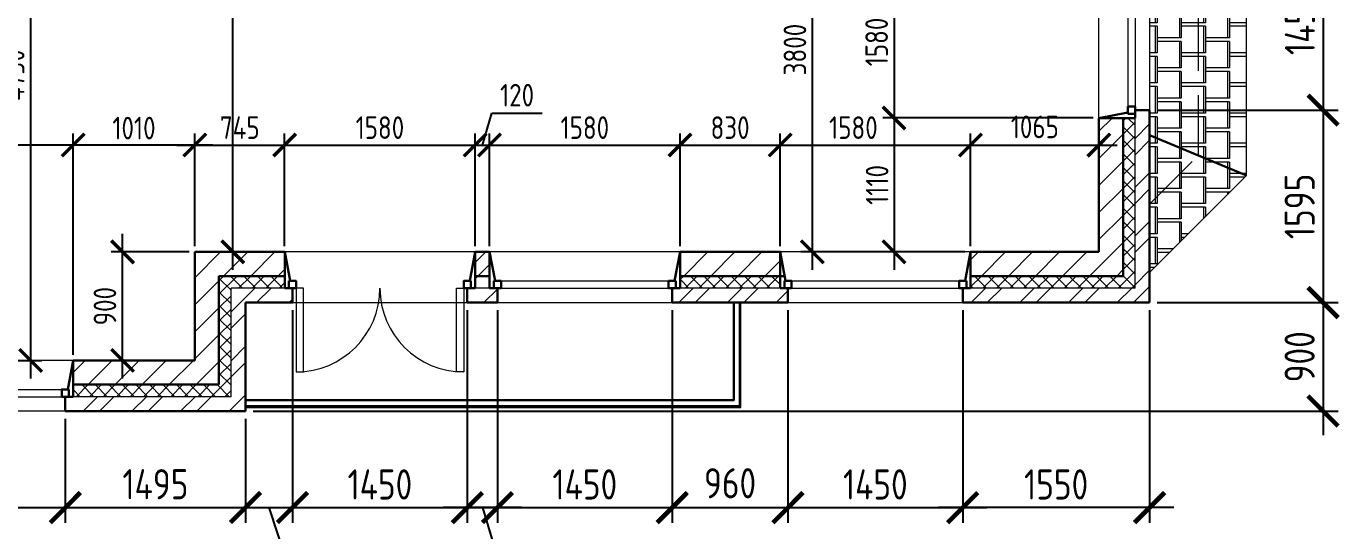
# Model space of a CAD drawing. Header units: millimetres. Extents: x -56498 to 234605, y -296269 to -29969.
# Drawn here: x 129183 to 140080, y -48897 to -44715 of the extents above; entities that cross this region are included whole.
import ezdxf

# ---------------------------------------------------------------- set-up
doc = ezdxf.new("R2010")
doc.units = ezdxf.units.MM
doc.header["$LTSCALE"] = 100
doc.header["$PDMODE"] = 35
doc.linetypes.add('GOST2.303 4', pattern=[7, 5, -2, 0])
for name, color, linetype, lineweight in [('0.3', 7, 'Continuous', 30), ('Розміри 0.09', 5, 'Continuous', 9), ('Тонкі 0.18', 142, 'Continuous', 18), ('Штрихові 0.18', 7, 'GOST2.303 4', 18), ('Штрихування 0.09', 253, 'Continuous', 9)]:
    doc.layers.add(name, color=color, linetype=linetype, lineweight=lineweight)
doc.styles.add('GOST 2.304', font='CS_Gost2304.shx')
doc.dimstyles.new('SPDS', dxfattribs={"dimscale": 100, "dimtxt": 2.5, "dimasz": 2.5, "dimexe": 1.25, "dimexo": 0.625, "dimtad": 1, "dimrnd": 0.001, "dimtxsty": 'GOST 2.304', "dimblk": 'ARCHTICK', "dimcen": 2.5, "dimdle": 2, "dimadec": 0, "dimazin": 2, "dimtfac": 0.75, "dimtmove": 1, "dimatfit": 3, "dimfxl": 0, "dimtolj": 1, "dimarcsym": 0})
pattern_1 = [(45, (42000, 89124.92), (-112.2532, 112.2532), [])]
pattern_2 = [(45, (42000, 89124.92), (-56.1266, 56.1266), []), (135, (42000, 89124.92), (-56.1266, -56.1266), [])]
pattern_3 = [(45, (42000, 89124.92), (-202.05576, 202.05576), []), (45, (42134.7, 89124.92), (-202.05576, 202.05576), [])]

# ---------------------------------------------------------------- blocks, each defined once
blk = doc.blocks.new('_ArchTick')
at = {"color": 0, "linetype": 'ByBlock', "const_width": 0.15}
blk.add_lwpolyline([(-0.5, -0.5), (0.5, 0.5)], dxfattribs=at)
blk = doc.blocks.new('*D1079')
at = {"layer": 'Defpoints', "color": 0, "transparency": 16777216}
for p in [(128057, -47905), (129507, -47905), (129507, -48705)]:
    blk.add_point(p, dxfattribs=at)
at = {"layer": 'Розміри 0.09', "color": 0, "lineweight": -2, "transparency": 16777216}
for p, q in [((128057, -47968), (128057, -48830)), ((129507, -47968), (129507, -48830)), ((127857, -48705), (129707, -48705))]:
    blk.add_line(p, q, dxfattribs=at)
at = {"layer": 'Розміри 0.09', "color": 0, "lineweight": -2, "transparency": 16777216, "xscale": 250, "yscale": 250, "zscale": 250, "rotation": 180}
blk.add_blockref('_ArchTick', (128057, -48705), dxfattribs=at)
at = {"layer": 'Розміри 0.09', "color": 0, "lineweight": -2, "transparency": 16777216, "xscale": 250, "yscale": 250, "zscale": 250}
blk.add_blockref('_ArchTick', (129507, -48705), dxfattribs=at)
at = {"layer": 'Розміри 0.09', "color": 0, "transparency": 16777216, "insert": (128782, -48513), "char_height": 250, "attachment_point": 5, "style": 'GOST 2.304'}
blk.add_mtext('\\A1;1450', dxfattribs=at)
blk = doc.blocks.new('*D1080')
at = {"layer": 'Defpoints', "color": 0, "transparency": 16777216}
for p in [(129507, -47905), (131002, -47905), (131002, -48705)]:
    blk.add_point(p, dxfattribs=at)
at = {"layer": 'Розміри 0.09', "color": 0, "lineweight": -2, "transparency": 16777216}
for p, q in [((129507, -47968), (129507, -48830)), ((131002, -47968), (131002, -48830)), ((129307, -48705), (131202, -48705))]:
    blk.add_line(p, q, dxfattribs=at)
at = {"layer": 'Розміри 0.09', "color": 0, "lineweight": -2, "transparency": 16777216, "xscale": 250, "yscale": 250, "zscale": 250, "rotation": 180}
blk.add_blockref('_ArchTick', (129507, -48705), dxfattribs=at)
at = {"layer": 'Розміри 0.09', "color": 0, "lineweight": -2, "transparency": 16777216, "xscale": 250, "yscale": 250, "zscale": 250}
blk.add_blockref('_ArchTick', (131002, -48705), dxfattribs=at)
at = {"layer": 'Розміри 0.09', "color": 0, "transparency": 16777216, "insert": (130255, -48511), "char_height": 250, "attachment_point": 5, "style": 'GOST 2.304'}
blk.add_mtext('\\A1;1495', dxfattribs=at)
blk = doc.blocks.new('*D1025')
at = {"layer": 'Defpoints', "color": 0, "transparency": 16777216}
for p in [(138502, -47005), (131002, -47905), (139941, -47905)]:
    blk.add_point(p, dxfattribs=at)
at = {"layer": 'Розміри 0.09', "color": 0, "lineweight": -2, "transparency": 16777216}
for p, q in [((139941, -46805), (139941, -48105)), ((138565, -47005), (140066, -47005)), ((131065, -47905), (140066, -47905))]:
    blk.add_line(p, q, dxfattribs=at)
at = {"layer": 'Розміри 0.09', "color": 0, "lineweight": -2, "transparency": 16777216, "xscale": 250, "yscale": 250, "zscale": 250}
for p, rotation in [((139941, -47005), 90), ((139941, -47905), 270)]:
    blk.add_blockref('_ArchTick', p, dxfattribs=dict(at, rotation=rotation))
at = {"layer": 'Розміри 0.09', "color": 0, "transparency": 16777216, "insert": (139747, -47455), "char_height": 250, "attachment_point": 5, "rotation": 90, "style": 'GOST 2.304'}
blk.add_mtext('\\A1;900', dxfattribs=at)
blk = doc.blocks.new('*D1027')
at = {"layer": 'Defpoints', "color": 0, "transparency": 16777216}
for p in [(135502, -47005), (136952, -47005), (136952, -48705)]:
    blk.add_point(p, dxfattribs=at)
at = {"layer": 'Розміри 0.09', "color": 0, "lineweight": -2, "transparency": 16777216}
for p, q in [((135502, -47068), (135502, -48830)), ((136952, -47068), (136952, -48830)), ((135302, -48705), (137152, -48705))]:
    blk.add_line(p, q, dxfattribs=at)
at = {"layer": 'Розміри 0.09', "color": 0, "lineweight": -2, "transparency": 16777216, "xscale": 250, "yscale": 250, "zscale": 250, "rotation": 180}
blk.add_blockref('_ArchTick', (135502, -48705), dxfattribs=at)
at = {"layer": 'Розміри 0.09', "color": 0, "lineweight": -2, "transparency": 16777216, "xscale": 250, "yscale": 250, "zscale": 250}
blk.add_blockref('_ArchTick', (136952, -48705), dxfattribs=at)
at = {"layer": 'Розміри 0.09', "color": 0, "transparency": 16777216, "insert": (136227, -48513), "char_height": 250, "attachment_point": 5, "style": 'GOST 2.304'}
blk.add_mtext('\\A1;1450', dxfattribs=at)
blk = doc.blocks.new('*D1028')
at = {"layer": 'Defpoints', "color": 0, "transparency": 16777216}
for p in [(133092, -47005), (134542, -47005), (134542, -48705)]:
    blk.add_point(p, dxfattribs=at)
at = {"layer": 'Розміри 0.09', "color": 0, "lineweight": -2, "transparency": 16777216}
for p, q in [((133092, -47068), (133092, -48830)), ((134542, -47068), (134542, -48830)), ((132892, -48705), (134742, -48705))]:
    blk.add_line(p, q, dxfattribs=at)
at = {"layer": 'Розміри 0.09', "color": 0, "lineweight": -2, "transparency": 16777216, "xscale": 250, "yscale": 250, "zscale": 250, "rotation": 180}
blk.add_blockref('_ArchTick', (133092, -48705), dxfattribs=at)
at = {"layer": 'Розміри 0.09', "color": 0, "lineweight": -2, "transparency": 16777216, "xscale": 250, "yscale": 250, "zscale": 250}
blk.add_blockref('_ArchTick', (134542, -48705), dxfattribs=at)
at = {"layer": 'Розміри 0.09', "color": 0, "transparency": 16777216, "insert": (133817, -48513), "char_height": 250, "attachment_point": 5, "style": 'GOST 2.304'}
blk.add_mtext('\\A1;1450', dxfattribs=at)
blk = doc.blocks.new('*D1029')
at = {"layer": 'Defpoints', "color": 0, "transparency": 16777216}
for p in [(131392, -47005), (132842, -47005), (132842, -48705)]:
    blk.add_point(p, dxfattribs=at)
at = {"layer": 'Розміри 0.09', "color": 0, "lineweight": -2, "transparency": 16777216}
for p, q in [((131392, -47068), (131392, -48830)), ((132842, -47068), (132842, -48830)), ((131192, -48705), (133042, -48705))]:
    blk.add_line(p, q, dxfattribs=at)
at = {"layer": 'Розміри 0.09', "color": 0, "lineweight": -2, "transparency": 16777216, "xscale": 250, "yscale": 250, "zscale": 250, "rotation": 180}
blk.add_blockref('_ArchTick', (131392, -48705), dxfattribs=at)
at = {"layer": 'Розміри 0.09', "color": 0, "lineweight": -2, "transparency": 16777216, "xscale": 250, "yscale": 250, "zscale": 250}
blk.add_blockref('_ArchTick', (132842, -48705), dxfattribs=at)
at = {"layer": 'Розміри 0.09', "color": 0, "transparency": 16777216, "insert": (132117, -48513), "char_height": 250, "attachment_point": 5, "style": 'GOST 2.304'}
blk.add_mtext('\\A1;1450', dxfattribs=at)
blk = doc.blocks.new('*D1030')
at = {"layer": 'Defpoints', "color": 0, "transparency": 16777216}
for p in [(131392, -47005), (131002, -47905), (131392, -48705)]:
    blk.add_point(p, dxfattribs=at)
at = {"layer": 'Розміри 0.09', "color": 0, "lineweight": -2, "transparency": 16777216}
for p, q in [((131392, -47068), (131392, -48830)), ((131002, -47968), (131002, -48830)), ((130802, -48705), (131592, -48705)), ((131197, -48705), (131401, -49328)), ((131401, -49328), (132014, -49328))]:
    blk.add_line(p, q, dxfattribs=at)
at = {"layer": 'Розміри 0.09', "color": 0, "lineweight": -2, "transparency": 16777216, "xscale": 250, "yscale": 250, "zscale": 250, "rotation": 180}
blk.add_blockref('_ArchTick', (131002, -48705), dxfattribs=at)
at = {"layer": 'Розміри 0.09', "color": 0, "lineweight": -2, "transparency": 16777216, "xscale": 250, "yscale": 250, "zscale": 250}
blk.add_blockref('_ArchTick', (131392, -48705), dxfattribs=at)
at = {"layer": 'Розміри 0.09', "color": 0, "transparency": 16777216, "insert": (131708, -49133), "char_height": 250, "attachment_point": 5, "style": 'GOST 2.304'}
blk.add_mtext('\\A1;390', dxfattribs=at)
blk = doc.blocks.new('*D1031')
at = {"layer": 'Defpoints', "color": 0, "transparency": 16777216}
for p in [(134542, -47005), (135502, -47005), (135502, -48705)]:
    blk.add_point(p, dxfattribs=at)
at = {"layer": 'Розміри 0.09', "color": 0, "lineweight": -2, "transparency": 16777216}
for p, q in [((134542, -47068), (134542, -48830)), ((135502, -47068), (135502, -48830)), ((134342, -48705), (135702, -48705))]:
    blk.add_line(p, q, dxfattribs=at)
at = {"layer": 'Розміри 0.09', "color": 0, "lineweight": -2, "transparency": 16777216, "xscale": 250, "yscale": 250, "zscale": 250, "rotation": 180}
blk.add_blockref('_ArchTick', (134542, -48705), dxfattribs=at)
at = {"layer": 'Розміри 0.09', "color": 0, "lineweight": -2, "transparency": 16777216, "xscale": 250, "yscale": 250, "zscale": 250}
blk.add_blockref('_ArchTick', (135502, -48705), dxfattribs=at)
at = {"layer": 'Розміри 0.09', "color": 0, "transparency": 16777216, "insert": (135022, -48503), "char_height": 250, "attachment_point": 5, "style": 'GOST 2.304'}
blk.add_mtext('\\A1;960', dxfattribs=at)
blk = doc.blocks.new('*D1038')
at = {"layer": 'Defpoints', "color": 0, "transparency": 16777216}
for p in [(132842, -47005), (133092, -47005), (132842, -48705)]:
    blk.add_point(p, dxfattribs=at)
at = {"layer": 'Розміри 0.09', "color": 0, "lineweight": -2, "transparency": 16777216}
for p, q in [((132842, -47068), (132842, -48830)), ((133092, -47068), (133092, -48830)), ((133292, -48705), (132642, -48705)), ((132967, -48705), (133159, -49344)), ((133159, -49344), (133771, -49344))]:
    blk.add_line(p, q, dxfattribs=at)
at = {"layer": 'Розміри 0.09', "color": 0, "lineweight": -2, "transparency": 16777216, "xscale": 250, "yscale": 250, "zscale": 250, "rotation": 180}
blk.add_blockref('_ArchTick', (132842, -48705), dxfattribs=at)
at = {"layer": 'Розміри 0.09', "color": 0, "lineweight": -2, "transparency": 16777216, "xscale": 250, "yscale": 250, "zscale": 250}
blk.add_blockref('_ArchTick', (133092, -48705), dxfattribs=at)
at = {"layer": 'Розміри 0.09', "color": 0, "transparency": 16777216, "insert": (133465, -49141), "char_height": 250, "attachment_point": 5, "style": 'GOST 2.304'}
blk.add_mtext('\\A1;250', dxfattribs=at)
blk = doc.blocks.new('*D1009')
at = {"layer": 'Defpoints', "color": 0, "transparency": 16777216}
for p in [(138502, -47005), (131002, -47905), (139941, -47905)]:
    blk.add_point(p, dxfattribs=at)
at = {"layer": 'Розміри 0.09', "color": 0, "lineweight": -2, "transparency": 16777216}
for p, q in [((139941, -46805), (139941, -48105)), ((138565, -47005), (140066, -47005)), ((131065, -47905), (140066, -47905))]:
    blk.add_line(p, q, dxfattribs=at)
at = {"layer": 'Розміри 0.09', "color": 0, "lineweight": -2, "transparency": 16777216, "xscale": 250, "yscale": 250, "zscale": 250}
for p, rotation in [((139941, -47005), 90), ((139941, -47905), 270)]:
    blk.add_blockref('_ArchTick', p, dxfattribs=dict(at, rotation=rotation))
at = {"layer": 'Розміри 0.09', "color": 0, "transparency": 16777216, "insert": (139747, -47455), "char_height": 250, "attachment_point": 5, "rotation": 90, "style": 'GOST 2.304'}
blk.add_mtext('\\A1;900', dxfattribs=at)
blk = doc.blocks.new('*D1019')
at = {"layer": 'Defpoints', "color": 0, "transparency": 16777216}
for p in [(138907, -43960), (138907, -45410), (139941, -45410)]:
    blk.add_point(p, dxfattribs=at)
at = {"layer": 'Розміри 0.09', "color": 0, "lineweight": -2, "transparency": 16777216}
for p, q in [((139941, -43760), (139941, -45610)), ((138970, -43960), (140066, -43960)), ((138970, -45410), (140066, -45410))]:
    blk.add_line(p, q, dxfattribs=at)
at = {"layer": 'Розміри 0.09', "color": 0, "lineweight": -2, "transparency": 16777216, "xscale": 250, "yscale": 250, "zscale": 250}
for p, rotation in [((139941, -43960), 90), ((139941, -45410), 270)]:
    blk.add_blockref('_ArchTick', p, dxfattribs=dict(at, rotation=rotation))
at = {"layer": 'Розміри 0.09', "color": 0, "transparency": 16777216, "insert": (139749, -44685), "char_height": 250, "attachment_point": 5, "rotation": 90, "style": 'GOST 2.304'}
blk.add_mtext('\\A1;1450', dxfattribs=at)
blk = doc.blocks.new('*D1021')
at = {"layer": 'Defpoints', "color": 0, "transparency": 16777216}
for p in [(138502, -45410), (138502, -47005), (139941, -47005)]:
    blk.add_point(p, dxfattribs=at)
at = {"layer": 'Розміри 0.09', "color": 0, "lineweight": -2, "transparency": 16777216}
for p, q in [((139941, -45210), (139941, -47205)), ((138565, -45410), (140066, -45410)), ((138565, -47005), (140066, -47005))]:
    blk.add_line(p, q, dxfattribs=at)
at = {"layer": 'Розміри 0.09', "color": 0, "lineweight": -2, "transparency": 16777216, "xscale": 250, "yscale": 250, "zscale": 250}
for p, rotation in [((139941, -45410), 90), ((139941, -47005), 270)]:
    blk.add_blockref('_ArchTick', p, dxfattribs=dict(at, rotation=rotation))
at = {"layer": 'Розміри 0.09', "color": 0, "transparency": 16777216, "insert": (139747, -46208), "char_height": 250, "attachment_point": 5, "rotation": 90, "style": 'GOST 2.304'}
blk.add_mtext('\\A1;1595', dxfattribs=at)
blk = doc.blocks.new('*D1004')
at = {"layer": 'Defpoints', "color": 0, "transparency": 16777216}
for p in [(136952, -47005), (138502, -47005), (136952, -48705)]:
    blk.add_point(p, dxfattribs=at)
at = {"layer": 'Розміри 0.09', "color": 0, "lineweight": -2, "transparency": 16777216}
for p, q in [((136952, -47068), (136952, -48830)), ((138502, -47068), (138502, -48830)), ((138702, -48705), (136752, -48705))]:
    blk.add_line(p, q, dxfattribs=at)
at = {"layer": 'Розміри 0.09', "color": 0, "lineweight": -2, "transparency": 16777216, "xscale": 250, "yscale": 250, "zscale": 250, "rotation": 180}
blk.add_blockref('_ArchTick', (136952, -48705), dxfattribs=at)
at = {"layer": 'Розміри 0.09', "color": 0, "lineweight": -2, "transparency": 16777216, "xscale": 250, "yscale": 250, "zscale": 250}
blk.add_blockref('_ArchTick', (138502, -48705), dxfattribs=at)
at = {"layer": 'Розміри 0.09', "color": 0, "transparency": 16777216, "insert": (137727, -48513), "char_height": 250, "attachment_point": 5, "style": 'GOST 2.304'}
blk.add_mtext('\\A1;1550', dxfattribs=at)
blk = doc.blocks.new('*D1283')
at = {"layer": 'Defpoints', "color": 0, "transparency": 16777216}
for p in [(136982, -42785), (135704, -46585), (137017, -46585)]:
    blk.add_point(p, dxfattribs=at)
at = {"layer": 'Розміри 0.09', "color": 0, "lineweight": -2, "transparency": 16777216}
for p, q in [((135704, -42635), (135704, -46735)), ((136935, -42785), (135610, -42785)), ((136970, -46585), (135610, -46585))]:
    blk.add_line(p, q, dxfattribs=at)
at = {"layer": 'Розміри 0.09', "color": 0, "lineweight": -2, "transparency": 16777216, "xscale": 187.5, "yscale": 187.5, "zscale": 187.5}
for p, rotation in [((135704, -42785), 90), ((135704, -46585), 270)]:
    blk.add_blockref('_ArchTick', p, dxfattribs=dict(at, rotation=rotation))
at = {"layer": 'Розміри 0.09', "color": 0, "transparency": 16777216, "insert": (135560, -44908), "char_height": 187.5, "attachment_point": 5, "rotation": 90, "style": 'GOST 2.304'}
blk.add_mtext('\\A1;3800', dxfattribs=at)
blk = doc.blocks.new('*D1285')
at = {"layer": 'Defpoints', "color": 0, "transparency": 16777216}
for p in [(129572, -45699), (130582, -46585), (129572, -47485)]:
    blk.add_point(p, dxfattribs=at)
at = {"layer": 'Розміри 0.09', "color": 0, "lineweight": -2, "transparency": 16777216}
for p, q in [((129572, -47439), (129572, -45605)), ((130582, -46539), (130582, -45605)), ((130732, -45699), (129422, -45699))]:
    blk.add_line(p, q, dxfattribs=at)
at = {"layer": 'Розміри 0.09', "color": 0, "lineweight": -2, "transparency": 16777216, "xscale": 187.5, "yscale": 187.5, "zscale": 187.5}
for p, rotation in [((129572, -45699), 180.0000000150078), ((130582, -45699), 1.500775503870955e-08)]:
    blk.add_blockref('_ArchTick', p, dxfattribs=dict(at, rotation=rotation))
at = {"layer": 'Розміри 0.09', "color": 0, "transparency": 16777216, "insert": (130077, -45559), "char_height": 187.5, "attachment_point": 5, "rotation": 0, "style": 'GOST 2.304'}
blk.add_mtext('\\A1;1010', dxfattribs=at)
blk = doc.blocks.new('*D1286')
at = {"layer": 'Defpoints', "color": 0, "transparency": 16777216}
for p in [(131327, -45699), (130582, -46585), (131327, -46585)]:
    blk.add_point(p, dxfattribs=at)
at = {"layer": 'Розміри 0.09', "color": 0, "lineweight": -2, "transparency": 16777216}
for p, q in [((130582, -46539), (130582, -45605)), ((131327, -46539), (131327, -45605)), ((130432, -45699), (131477, -45699))]:
    blk.add_line(p, q, dxfattribs=at)
at = {"layer": 'Розміри 0.09', "color": 0, "lineweight": -2, "transparency": 16777216, "xscale": 187.5, "yscale": 187.5, "zscale": 187.5}
for p, rotation in [((130582, -45699), 180.0000000150078), ((131327, -45699), 1.50077398755163e-08)]:
    blk.add_blockref('_ArchTick', p, dxfattribs=dict(at, rotation=rotation))
at = {"layer": 'Розміри 0.09', "color": 0, "transparency": 16777216, "insert": (130955, -45555), "char_height": 187.5, "attachment_point": 5, "rotation": 0, "style": 'GOST 2.304'}
blk.add_mtext('\\A1;745', dxfattribs=at)
blk = doc.blocks.new('*D1287')
at = {"layer": 'Defpoints', "color": 0, "transparency": 16777216}
for p in [(132907, -45699), (131327, -46585), (132907, -46585)]:
    blk.add_point(p, dxfattribs=at)
at = {"layer": 'Розміри 0.09', "color": 0, "lineweight": -2, "transparency": 16777216}
for p, q in [((131327, -46539), (131327, -45605)), ((132907, -46539), (132907, -45605)), ((131177, -45699), (133057, -45699))]:
    blk.add_line(p, q, dxfattribs=at)
at = {"layer": 'Розміри 0.09', "color": 0, "lineweight": -2, "transparency": 16777216, "xscale": 187.5, "yscale": 187.5, "zscale": 187.5}
for p, rotation in [((131327, -45699), 180.0000000150078), ((132907, -45699), 1.50077398755163e-08)]:
    blk.add_blockref('_ArchTick', p, dxfattribs=dict(at, rotation=rotation))
at = {"layer": 'Розміри 0.09', "color": 0, "transparency": 16777216, "insert": (132117, -45555), "char_height": 187.5, "attachment_point": 5, "rotation": 0, "style": 'GOST 2.304'}
blk.add_mtext('\\A1;1580', dxfattribs=at)
blk = doc.blocks.new('*D1288')
at = {"layer": 'Defpoints', "color": 0, "transparency": 16777216}
for p in [(133027, -45699), (132907, -46585), (133027, -46585)]:
    blk.add_point(p, dxfattribs=at)
at = {"layer": 'Розміри 0.09', "color": 0, "lineweight": -2, "transparency": 16777216}
for p, q in [((132967, -45699), (133047, -45434)), ((133047, -45434), (133464, -45434)), ((132907, -46539), (132907, -45605)), ((133027, -46539), (133027, -45605)), ((132757, -45699), (133177, -45699))]:
    blk.add_line(p, q, dxfattribs=at)
at = {"layer": 'Розміри 0.09', "color": 0, "lineweight": -2, "transparency": 16777216, "xscale": 187.5, "yscale": 187.5, "zscale": 187.5}
for p, rotation in [((132907, -45699), 180.0000000150078), ((133027, -45699), 1.50077398755163e-08)]:
    blk.add_blockref('_ArchTick', p, dxfattribs=dict(at, rotation=rotation))
at = {"layer": 'Розміри 0.09', "color": 0, "transparency": 16777216, "insert": (133255, -45286), "char_height": 187.5, "attachment_point": 5, "rotation": 0, "style": 'GOST 2.304'}
blk.add_mtext('\\A1;120', dxfattribs=at)
blk = doc.blocks.new('*D1289')
at = {"layer": 'Defpoints', "color": 0, "transparency": 16777216}
for p in [(134607, -45699), (133027, -46585), (134607, -46585)]:
    blk.add_point(p, dxfattribs=at)
at = {"layer": 'Розміри 0.09', "color": 0, "lineweight": -2, "transparency": 16777216}
for p, q in [((133027, -46539), (133027, -45605)), ((134607, -46539), (134607, -45605)), ((132877, -45699), (134757, -45699))]:
    blk.add_line(p, q, dxfattribs=at)
at = {"layer": 'Розміри 0.09', "color": 0, "lineweight": -2, "transparency": 16777216, "xscale": 187.5, "yscale": 187.5, "zscale": 187.5}
for p, rotation in [((133027, -45699), 180.0000000150078), ((134607, -45699), 1.50077398755163e-08)]:
    blk.add_blockref('_ArchTick', p, dxfattribs=dict(at, rotation=rotation))
at = {"layer": 'Розміри 0.09', "color": 0, "transparency": 16777216, "insert": (133817, -45555), "char_height": 187.5, "attachment_point": 5, "rotation": 0, "style": 'GOST 2.304'}
blk.add_mtext('\\A1;1580', dxfattribs=at)
blk = doc.blocks.new('*D1290')
at = {"layer": 'Defpoints', "color": 0, "transparency": 16777216}
for p in [(127992, -45699), (127992, -47485), (129572, -47485)]:
    blk.add_point(p, dxfattribs=at)
at = {"layer": 'Розміри 0.09', "color": 0, "lineweight": -2, "transparency": 16777216}
for p, q in [((127992, -47439), (127992, -45605)), ((129572, -47439), (129572, -45605)), ((129722, -45699), (127842, -45699))]:
    blk.add_line(p, q, dxfattribs=at)
at = {"layer": 'Розміри 0.09', "color": 0, "lineweight": -2, "transparency": 16777216, "xscale": 187.5, "yscale": 187.5, "zscale": 187.5}
for p, rotation in [((127992, -45699), 180.0000000150078), ((129572, -45699), 1.500775503870955e-08)]:
    blk.add_blockref('_ArchTick', p, dxfattribs=dict(at, rotation=rotation))
at = {"layer": 'Розміри 0.09', "color": 0, "transparency": 16777216, "insert": (128782, -45555), "char_height": 187.5, "attachment_point": 5, "rotation": 0, "style": 'GOST 2.304'}
blk.add_mtext('\\A1;1580', dxfattribs=at)
blk = doc.blocks.new('*D1292')
at = {"layer": 'Defpoints', "color": 0, "transparency": 16777216}
for p in [(129982, -46585), (130582, -46585), (130582, -47485)]:
    blk.add_point(p, dxfattribs=at)
at = {"layer": 'Розміри 0.09', "color": 0, "lineweight": -2, "transparency": 16777216}
for p, q in [((129982, -47635), (129982, -46435)), ((130535, -46585), (129889, -46585)), ((130535, -47485), (129889, -47485))]:
    blk.add_line(p, q, dxfattribs=at)
at = {"layer": 'Розміри 0.09', "color": 0, "lineweight": -2, "transparency": 16777216, "xscale": 187.5, "yscale": 187.5, "zscale": 187.5}
for p, rotation in [((129982, -46585), 90), ((129982, -47485), 270)]:
    blk.add_blockref('_ArchTick', p, dxfattribs=dict(at, rotation=rotation))
at = {"layer": 'Розміри 0.09', "color": 0, "transparency": 16777216, "insert": (129836, -47035), "char_height": 187.5, "attachment_point": 5, "rotation": 90, "style": 'GOST 2.304'}
blk.add_mtext('\\A1;900', dxfattribs=at)
blk = doc.blocks.new('*D1293')
at = {"layer": 'Defpoints', "color": 0, "transparency": 16777216}
for p in [(135437, -45699), (134607, -46585), (135437, -46585)]:
    blk.add_point(p, dxfattribs=at)
at = {"layer": 'Розміри 0.09', "color": 0, "lineweight": -2, "transparency": 16777216}
for p, q in [((134607, -46539), (134607, -45605)), ((135437, -46539), (135437, -45605)), ((134457, -45699), (135587, -45699))]:
    blk.add_line(p, q, dxfattribs=at)
at = {"layer": 'Розміри 0.09', "color": 0, "lineweight": -2, "transparency": 16777216, "xscale": 187.5, "yscale": 187.5, "zscale": 187.5}
for p, rotation in [((134607, -45699), 180.0000000150078), ((135437, -45699), 1.50077398755163e-08)]:
    blk.add_blockref('_ArchTick', p, dxfattribs=dict(at, rotation=rotation))
at = {"layer": 'Розміри 0.09', "color": 0, "transparency": 16777216, "insert": (135022, -45555), "char_height": 187.5, "attachment_point": 5, "rotation": 0, "style": 'GOST 2.304'}
blk.add_mtext('\\A1;830', dxfattribs=at)
blk = doc.blocks.new('*D1294')
at = {"layer": 'Defpoints', "color": 0, "transparency": 16777216}
for p in [(137017, -45699), (135437, -46585), (137017, -46585)]:
    blk.add_point(p, dxfattribs=at)
at = {"layer": 'Розміри 0.09', "color": 0, "lineweight": -2, "transparency": 16777216}
for p, q in [((135437, -46539), (135437, -45605)), ((137017, -46539), (137017, -45605)), ((135287, -45699), (137167, -45699))]:
    blk.add_line(p, q, dxfattribs=at)
at = {"layer": 'Розміри 0.09', "color": 0, "lineweight": -2, "transparency": 16777216, "xscale": 187.5, "yscale": 187.5, "zscale": 187.5}
for p, rotation in [((135437, -45699), 180.0000000150078), ((137017, -45699), 1.50077398755163e-08)]:
    blk.add_blockref('_ArchTick', p, dxfattribs=dict(at, rotation=rotation))
at = {"layer": 'Розміри 0.09', "color": 0, "transparency": 16777216, "insert": (136045, -45555), "char_height": 187.5, "attachment_point": 5, "rotation": 0, "style": 'GOST 2.304'}
blk.add_mtext('\\A1;1580', dxfattribs=at)
blk = doc.blocks.new('*D1295')
at = {"layer": 'Defpoints', "color": 0, "transparency": 16777216}
for p in [(138082, -45699), (137017, -46585), (138082, -46585)]:
    blk.add_point(p, dxfattribs=at)
at = {"layer": 'Розміри 0.09', "color": 0, "lineweight": -2, "transparency": 16777216}
for p, q in [((137017, -46539), (137017, -45605)), ((138082, -46539), (138082, -45605)), ((136867, -45699), (138232, -45699))]:
    blk.add_line(p, q, dxfattribs=at)
at = {"layer": 'Розміри 0.09', "color": 0, "lineweight": -2, "transparency": 16777216, "xscale": 187.5, "yscale": 187.5, "zscale": 187.5}
for p, rotation in [((137017, -45699), 180.0000000150078), ((138082, -45699), 1.50077398755163e-08)]:
    blk.add_blockref('_ArchTick', p, dxfattribs=dict(at, rotation=rotation))
at = {"layer": 'Розміри 0.09', "color": 0, "transparency": 16777216, "insert": (137550, -45549), "char_height": 187.5, "attachment_point": 5, "rotation": 0, "style": 'GOST 2.304'}
blk.add_mtext('\\A1;1065', dxfattribs=at)
blk = doc.blocks.new('*D1271')
at = {"layer": 'Defpoints', "color": 0, "transparency": 16777216}
for p in [(138082, -43895), (136382, -45475), (138082, -45475)]:
    blk.add_point(p, dxfattribs=at)
at = {"layer": 'Розміри 0.09', "color": 0, "lineweight": -2, "transparency": 16777216}
for p, q in [((136382, -43745), (136382, -45625)), ((138035, -43895), (136289, -43895)), ((138035, -45475), (136289, -45475))]:
    blk.add_line(p, q, dxfattribs=at)
at = {"layer": 'Розміри 0.09', "color": 0, "lineweight": -2, "transparency": 16777216, "xscale": 187.5, "yscale": 187.5, "zscale": 187.5}
for p, rotation in [((136382, -43895), 90), ((136382, -45475), 270)]:
    blk.add_blockref('_ArchTick', p, dxfattribs=dict(at, rotation=rotation))
at = {"layer": 'Розміри 0.09', "color": 0, "transparency": 16777216, "insert": (136238, -44845), "char_height": 187.5, "attachment_point": 5, "rotation": 90, "style": 'GOST 2.304'}
blk.add_mtext('\\A1;1580', dxfattribs=at)
blk = doc.blocks.new('*D1272')
at = {"layer": 'Defpoints', "color": 0, "transparency": 16777216}
for p in [(138082, -45475), (136382, -46585), (137017, -46585)]:
    blk.add_point(p, dxfattribs=at)
at = {"layer": 'Розміри 0.09', "color": 0, "lineweight": -2, "transparency": 16777216}
for p, q in [((136382, -45325), (136382, -46735)), ((138035, -45475), (136289, -45475)), ((136970, -46585), (136289, -46585))]:
    blk.add_line(p, q, dxfattribs=at)
at = {"layer": 'Розміри 0.09', "color": 0, "lineweight": -2, "transparency": 16777216, "xscale": 187.5, "yscale": 187.5, "zscale": 187.5}
for p, rotation in [((136382, -45475), 90), ((136382, -46585), 270)]:
    blk.add_blockref('_ArchTick', p, dxfattribs=dict(at, rotation=rotation))
at = {"layer": 'Розміри 0.09', "color": 0, "transparency": 16777216, "insert": (136242, -46030), "char_height": 187.5, "attachment_point": 5, "rotation": 90, "style": 'GOST 2.304'}
blk.add_mtext('\\A1;1110', dxfattribs=at)
blk = doc.blocks.new('*D1277')
at = {"layer": 'Defpoints', "color": 0, "transparency": 16777216}
for p in [(128182, -42755), (129220, -42755), (127992, -47485)]:
    blk.add_point(p, dxfattribs=at)
at = {"layer": 'Розміри 0.09', "color": 0, "lineweight": -2, "transparency": 16777216}
for p, q in [((129220, -47635), (129220, -42605)), ((128229, -42755), (129313, -42755)), ((128039, -47485), (129313, -47485))]:
    blk.add_line(p, q, dxfattribs=at)
at = {"layer": 'Розміри 0.09', "color": 0, "lineweight": -2, "transparency": 16777216, "xscale": 187.5, "yscale": 187.5, "zscale": 187.5}
for p, rotation in [((129220, -42755), 90), ((129220, -47485), 270)]:
    blk.add_blockref('_ArchTick', p, dxfattribs=dict(at, rotation=rotation))
at = {"layer": 'Розміри 0.09', "color": 0, "transparency": 16777216, "insert": (129075, -45120), "char_height": 187.5, "attachment_point": 5, "rotation": 90, "style": 'GOST 2.304'}
blk.add_mtext('\\A1;4730', dxfattribs=at)
blk = doc.blocks.new('*D1278')
at = {"layer": 'Defpoints', "color": 0, "transparency": 16777216}
for p in [(130302, -42755), (130897, -42755), (130582, -46585)]:
    blk.add_point(p, dxfattribs=at)
at = {"layer": 'Розміри 0.09', "color": 0, "lineweight": -2, "transparency": 16777216}
for p, q in [((130897, -46735), (130897, -42605)), ((130349, -42755), (130991, -42755)), ((130629, -46585), (130991, -46585))]:
    blk.add_line(p, q, dxfattribs=at)
at = {"layer": 'Розміри 0.09', "color": 0, "lineweight": -2, "transparency": 16777216, "xscale": 187.5, "yscale": 187.5, "zscale": 187.5}
for p, rotation in [((130897, -42755), 90), ((130897, -46585), 270)]:
    blk.add_blockref('_ArchTick', p, dxfattribs=dict(at, rotation=rotation))
at = {"layer": 'Розміри 0.09', "color": 0, "transparency": 16777216, "insert": (130753, -43959), "char_height": 187.5, "attachment_point": 5, "rotation": 90, "style": 'GOST 2.304'}
blk.add_mtext('\\A1;3830', dxfattribs=at)

msp = doc.modelspace()

# ---------------------------------------------------------------- hatches: boundary and pattern name
at = {"layer": 'Штрихування 0.09'}
h = msp.add_hatch(dxfattribs=at)
h.set_pattern_fill('SQSHNGLE', color=256, scale=500, angle=270, style=0, pattern_type=2)
h.set_pattern_definition([(270, (255164.58, 59409.92), (-200, -125), [220, -30]), (270, (255149.58, 59409.92), (-200, -125), [220, -30]), (180, (255164.58, 59189.92), (-200, 125), [200, -200]), (180, (255164.58, 59159.92), (-200, 125), [200, -200])])
h.paths.add_polyline_path([(138502.29, -43960.435), (138502.29, -43180.474), (138907.284, -43585.476), (138907.284, -45785.395), (138502.29, -46190.396), (138502.29, -45410.435)])
h.paths.add_polyline_path([(138907.284, -43585.476), (138502.29, -43180.474), (138502.29, -42614.783), (139307.284, -43419.793), (139307.284, -45951.078), (138502.29, -46756.088), (138502.29, -46190.396), (138907.284, -45785.395)])
h = msp.add_hatch(dxfattribs=at)
h.set_pattern_fill('ANSI32', color=256, scale=30, style=0)
h.set_pattern_definition(pattern_3)
h.paths.add_polyline_path([(138502.29, -45410.435), (138382.29, -45410.435), (138382.29, -45440.435), (138382.29, -45475.435), (138382.29, -46885.435), (137017.289, -46885.435), (136952.289, -46885.435), (136952.289, -47005.435), (138502.29, -47005.435)])
h = msp.add_hatch(dxfattribs=at)
h.set_pattern_fill('ANSI31', color=256, scale=50, style=0)
h.set_pattern_definition(pattern_1)
h.paths.add_polyline_path([(138282.29, -45475.435), (138082.29, -45475.435), (138082.29, -46585.435), (137017.289, -46585.435), (137017.289, -46785.435), (138282.29, -46785.435)])
h = msp.add_hatch(dxfattribs=at)
h.set_pattern_fill('ANSI37', color=256, scale=25, style=0)
h.set_pattern_definition(pattern_2)
h.paths.add_polyline_path([(138382.29, -45475.435), (138282.29, -45475.435), (138282.29, -46785.435), (137017.289, -46785.435), (137017.289, -46885.435), (138382.29, -46885.435)])
h = msp.add_hatch(dxfattribs=at)
h.set_pattern_fill('ANSI31', color=256, scale=50, style=0)
h.set_pattern_definition(pattern_1)
h.paths.add_polyline_path([(130782.29, -46785.435), (131327.29, -46785.435), (131327.29, -46585.435), (130582.29, -46585.435), (130582.29, -47485.435), (129572.29, -47485.435), (129572.29, -47685.435), (130782.29, -47685.435)])
h = msp.add_hatch(dxfattribs=at)
h.set_pattern_fill('ANSI32', color=256, scale=30, style=0)
h.set_pattern_definition(pattern_3)
h.paths.add_polyline_path([(133092.292, -46885.435), (133062.292, -46885.435), (133027.292, -46885.435), (132842.29, -46885.435), (132842.29, -47005.435), (133092.292, -47005.435)])
h.paths.add_polyline_path([(133027.292, -46785.435), (132907.29, -46785.435), (132907.29, -46885.435), (133027.292, -46885.435)])
h.paths.add_polyline_path([(133027.292, -46585.435), (132907.29, -46585.435), (132907.29, -46785.435), (133027.292, -46785.435)])
h = msp.add_hatch(dxfattribs=at)
h.set_pattern_fill('ANSI31', color=256, scale=50, style=0)
h.set_pattern_definition(pattern_1)
h.paths.add_polyline_path([(135437.286, -46585.435), (134607.292, -46585.435), (134607.292, -46785.435), (135437.286, -46785.435)])
h = msp.add_hatch(dxfattribs=at)
h.set_pattern_fill('ANSI37', color=256, scale=25, style=0)
h.set_pattern_definition(pattern_2)
h.paths.add_polyline_path([(130882.29, -46885.435), (131327.29, -46885.435), (131327.29, -46785.435), (130782.29, -46785.435), (130782.29, -47685.435), (129572.29, -47685.435), (129572.29, -47785.435), (130882.29, -47785.435)])
h = msp.add_hatch(dxfattribs=at)
h.set_pattern_fill('ANSI37', color=256, scale=25, style=0)
h.set_pattern_definition(pattern_2)
h.paths.add_polyline_path([(135437.286, -46785.435), (134607.292, -46785.435), (134607.292, -46885.435), (135437.286, -46885.435)])
h = msp.add_hatch(dxfattribs=at)
h.set_pattern_fill('ANSI32', color=256, scale=30, style=0)
h.set_pattern_definition(pattern_3)
h.paths.add_polyline_path([(131002.29, -47005.435), (131392.29, -47005.435), (131392.29, -46885.435), (131362.29, -46885.435), (131327.29, -46885.435), (130882.29, -46885.435), (130882.29, -47785.435), (129572.29, -47785.435), (129507.29, -47785.435), (129507.29, -47905.435), (131002.29, -47905.435)])
h = msp.add_hatch(dxfattribs=at)
h.set_pattern_fill('ANSI32', color=256, scale=30, style=0)
h.set_pattern_definition(pattern_3)
h.paths.add_polyline_path([(135502.286, -46885.435), (135472.286, -46885.435), (135437.286, -46885.435), (134542.292, -46885.435), (134542.292, -47005.435), (135502.286, -47005.435)])

# ---------------------------------------------------------------- linework, layer by layer
at = {"layer": '0.3'}
for p, q in [((138322.29, -45430.435), (138082.29, -45475.435)), ((138502.29, -45410.435), (138382.29, -45410.435)), ((138382.29, -45475.435), (138382.29, -45410.435)), ((138502.29, -47005.435), (138502.29, -45410.435)), ((138082.29, -46585.435), (138082.29, -45475.435)), ((138082.29, -45475.435), (138382.29, -45475.435)), ((138282.29, -46785.435), (138282.29, -45475.435)), ((139307.284, -45951.078), (138502.29, -45617.643)), ((131327.29, -46585.435), (130582.29, -46585.435)), ((130582.29, -47485.435), (130582.29, -46585.435)), ((131327.29, -46585.435), (131327.29, -46885.435)), ((131372.29, -46825.435), (131327.29, -46585.435)), ((132862.29, -46825.435), (132907.29, -46585.435)), ((133027.292, -46585.435), (132907.29, -46585.435)), ((132907.29, -46585.435), (132907.29, -46885.435)), ((133027.292, -46585.435), (133027.292, -46885.435)), ((133072.292, -46825.435), (133027.292, -46585.435)), ((134562.292, -46825.435), (134607.292, -46585.435)), ((135437.286, -46585.435), (134607.292, -46585.435)), ((134607.292, -46585.435), (134607.292, -46885.435)), ((135437.286, -46585.435), (135437.286, -46885.435)), ((135482.286, -46825.435), (135437.286, -46585.435)), ((136972.289, -46825.435), (137017.289, -46585.435)), ((138082.29, -46585.435), (137017.289, -46585.435)), ((137017.289, -46585.435), (137017.289, -46885.435)), ((131327.29, -46785.435), (130782.29, -46785.435)), ((130782.29, -47685.435), (130782.29, -46785.435)), ((133027.292, -46785.435), (132907.29, -46785.435)), ((135474.786, -46785.435), (134607.292, -46785.435)), ((138282.29, -46785.435), (137017.289, -46785.435)), ((131327.29, -46885.435), (131392.29, -46885.435)), ((131392.29, -47005.435), (131392.29, -46885.435)), ((132842.29, -47005.435), (132842.29, -46885.435)), ((132907.29, -46885.435), (132842.29, -46885.435)), ((133027.292, -46885.435), (133092.292, -46885.435)), ((133092.292, -47005.435), (133092.292, -46885.435)), ((134542.292, -47005.435), (134542.292, -46885.435)), ((134607.292, -46885.435), (134542.292, -46885.435)), ((135437.286, -46885.435), (135502.286, -46885.435)), ((135502.286, -47005.435), (135502.286, -46885.435)), ((136952.289, -47005.435), (136952.289, -46885.435)), ((137017.289, -46885.435), (136952.289, -46885.435)), ((131392.29, -47005.435), (131002.29, -47005.435)), ((131002.29, -47905.435), (131002.29, -47005.435)), ((133092.292, -47005.435), (132842.29, -47005.435)), ((135502.286, -47005.435), (134542.292, -47005.435)), ((138502.29, -47005.435), (136952.289, -47005.435)), ((129527.29, -47725.435), (129572.29, -47485.435)), ((130582.29, -47485.435), (129572.29, -47485.435)), ((129572.29, -47485.435), (129572.29, -47785.435)), ((130782.29, -47685.435), (129572.29, -47685.435)), ((129507.29, -47905.435), (129507.29, -47785.435)), ((129572.29, -47785.435), (129507.29, -47785.435)), ((131002.29, -47905.435), (129507.29, -47905.435))]:
    msp.add_line(p, q, dxfattribs=at)
for points in [[(138322.29, -45440.435), (138382.29, -45440.435), (138382.29, -45380.435), (138322.29, -45380.435)], [(131362.29, -46825.435), (131362.29, -46885.435), (131422.29, -46885.435), (131422.29, -46825.435)], [(132872.29, -46825.435), (132872.29, -46885.435), (132812.29, -46885.435), (132812.29, -46825.435)], [(133062.292, -46825.435), (133062.292, -46885.435), (133122.292, -46885.435), (133122.292, -46825.435)], [(134572.292, -46825.435), (134572.292, -46885.435), (134512.292, -46885.435), (134512.292, -46825.435)], [(135472.286, -46825.435), (135472.286, -46885.435), (135532.286, -46885.435), (135532.286, -46825.435)], [(136982.289, -46825.435), (136982.289, -46885.435), (136922.289, -46885.435), (136922.289, -46825.435)], [(129537.29, -47725.435), (129537.29, -47785.435), (129477.29, -47785.435), (129477.29, -47725.435)]]:
    msp.add_lwpolyline(points, close=True, dxfattribs=at)
for points in [[(131002.29, -47865.435), (135102.29, -47865.435), (135102.29, -47005.435)], [(131002.29, -47815.435), (135052.29, -47815.435), (135052.29, -47005.435)]]:
    msp.add_lwpolyline(points, dxfattribs=at)
at = {"layer": 'Тонкі 0.18'}
for p, q in [((138082.29, -45475.435), (138082.29, -43895.435)), ((138322.29, -43990.435), (138322.29, -45380.435)), ((138382.29, -43990.435), (138382.29, -45380.435)), ((138502.29, -43960.435), (138502.29, -45410.435)), ((138382.29, -46885.435), (138382.29, -45475.435)), ((132907.29, -46585.435), (131327.29, -46585.435)), ((134607.292, -46585.435), (133027.292, -46585.435)), ((137017.289, -46585.435), (135437.286, -46585.435)), ((133122.292, -46825.435), (134512.292, -46825.435)), ((135532.286, -46825.435), (136922.289, -46825.435)), ((131452.29, -46885.435), (130882.29, -46885.435)), ((130882.29, -47785.435), (130882.29, -46885.435)), ((133092.292, -46885.435), (132842.29, -46885.435)), ((133122.292, -46885.435), (134512.292, -46885.435)), ((135497.29, -46885.435), (134542.292, -46885.435)), ((135532.286, -46885.435), (136922.289, -46885.435)), ((138382.29, -46885.435), (137017.289, -46885.435)), ((133092.292, -47005.435), (134542.292, -47005.435)), ((135502.286, -47005.435), (136952.289, -47005.435)), ((129572.29, -47485.435), (127992.29, -47485.435)), ((128087.29, -47725.435), (129477.29, -47725.435)), ((128087.29, -47785.435), (129477.29, -47785.435)), ((130882.29, -47785.435), (129572.29, -47785.435)), ((129507.29, -47905.435), (128057.29, -47905.435))]:
    msp.add_line(p, q, dxfattribs=at)
for points in [[(138502.29, -46756.088), (139307.284, -45951.078), (139307.284, -43419.793), (138502.29, -42614.783)], [(131002.29, -47875.435), (135112.29, -47875.435), (135112.29, -47005.435)]]:
    msp.add_lwpolyline(points, dxfattribs=at)
at = {"layer": 'Штрихові 0.18'}
msp.add_lwpolyline([(138502.29, -46190.396), (138907.284, -45785.395), (138907.284, -43585.476), (138502.29, -43180.474)], dxfattribs=at)
at = {"layer": 'Штрихування 0.09'}
for p, q in [((132907.29, -46585.435), (131327.29, -46585.435)), ((131392.29, -47005.435), (132842.29, -47005.435))]:
    msp.add_line(p, q, dxfattribs=at)
for points in [[(131422.29, -46885.435), (131422.29, -47580.435), (131482.29, -47580.435), (131482.29, -46885.435)], [(132812.29, -46885.435), (132812.29, -47580.435), (132752.29, -47580.435), (132752.29, -46885.435)]]:
    msp.add_lwpolyline(points, close=True, dxfattribs=at)
for centre, start, end in [((131422.29, -46885.435), 270, 0), ((132812.29, -46885.435), 180, 270)]:
    msp.add_arc(centre, 695, start, end, dxfattribs=at)

# ---------------------------------------------------------------- dimensions: what is measured, and where the dimension line sits
at = {"layer": 'Розміри 0.09'}
for base, p1, p2, angle, override, picture, middle in [((129219.66, -42755.435), (127992.29, -47485.435), (128182.29, -42755.435), 270, {"dimscale": 75, "dimlfac": 1, "dimtxsty": 'GOST 2.304', "dimblk1": 'ArchTick', "dimblk2": 'ArchTick', "dimsah": 1, "dimtolj": 1}, '*D1277', (129075.151, -45120.435)), ((139941.29, -45410.435), (138907.284, -43960.435), (138907.284, -45410.435), 90, {"dimlfac": 1, "dimtxsty": 'GOST 2.304', "dimblk1": 'ArchTick', "dimblk2": 'ArchTick', "dimsah": 1, "dimtolj": 1}, '*D1019', (139748.613, -44685.435)), ((133027.292, -45699.243), (132907.29, -46585.435), (133027.292, -46585.435), 180, {"dimscale": 75, "dimlfac": 1, "dimtxsty": 'GOST 2.304', "dimblk1": 'ArchTick', "dimblk2": 'ArchTick', "dimsah": 1, "dimtolj": 1}, '*D1288', (133093.688, -45286.282)), ((139941.29, -47005.435), (138502.29, -45410.435), (138502.29, -47005.435), 270, {"dimlfac": 1, "dimtxsty": 'GOST 2.304', "dimblk1": 'ArchTick', "dimblk2": 'ArchTick', "dimsah": 1, "dimtolj": 1}, '*D1021', (139746.556, -46207.935)), ((136382.29, -46585.435), (138082.29, -45475.435), (137017.289, -46585.435), 270, {"dimscale": 75, "dimlfac": 1, "dimtxsty": 'GOST 2.304', "dimblk1": 'ArchTick', "dimblk2": 'ArchTick', "dimsah": 1, "dimtolj": 1}, '*D1272', (136241.665, -46030.435)), ((127992.29, -45699.243), (129572.29, -47485.435), (127992.29, -47485.435), 180, {"dimscale": 75, "dimlfac": 1, "dimtxsty": 'GOST 2.304', "dimblk1": 'ArchTick', "dimblk2": 'ArchTick', "dimsah": 1, "dimtolj": 1}, '*D1290', (128782.29, -45554.735)), ((129572.29, -45699.243), (130582.29, -46585.435), (129572.29, -47485.435), 180, {"dimscale": 75, "dimlfac": 1, "dimtxsty": 'GOST 2.304', "dimblk1": 'ArchTick', "dimblk2": 'ArchTick', "dimsah": 1, "dimtolj": 1}, '*D1285', (130077.29, -45558.618)), ((131327.29, -45699.243), (130582.29, -46585.435), (131327.29, -46585.435), 180, {"dimscale": 75, "dimlfac": 1, "dimtxsty": 'GOST 2.304', "dimblk1": 'ArchTick', "dimblk2": 'ArchTick', "dimsah": 1, "dimtolj": 1}, '*D1286', (130954.79, -45554.735)), ((132907.29, -45699.243), (131327.29, -46585.435), (132907.29, -46585.435), 180, {"dimscale": 75, "dimlfac": 1, "dimtxsty": 'GOST 2.304', "dimblk1": 'ArchTick', "dimblk2": 'ArchTick', "dimsah": 1, "dimtolj": 1}, '*D1287', (132117.29, -45554.735)), ((134607.292, -45699.243), (133027.292, -46585.435), (134607.292, -46585.435), 180, {"dimscale": 75, "dimlfac": 1, "dimtxsty": 'GOST 2.304', "dimblk1": 'ArchTick', "dimblk2": 'ArchTick', "dimsah": 1, "dimtolj": 1}, '*D1289', (133817.292, -45554.735)), ((138082.29, -45699.243), (137017.289, -46585.435), (138082.29, -46585.435), 180, {"dimscale": 75, "dimlfac": 1, "dimtxsty": 'GOST 2.304', "dimblk1": 'ArchTick', "dimblk2": 'ArchTick', "dimsah": 1, "dimtolj": 1}, '*D1295', (137549.79, -45549.309)), ((129982.29, -46585.435), (130582.29, -47485.435), (130582.29, -46585.435), 270, {"dimscale": 75, "dimlfac": 1, "dimtxsty": 'GOST 2.304', "dimblk1": 'ArchTick', "dimblk2": 'ArchTick', "dimsah": 1, "dimtolj": 1}, '*D1292', (129836.24, -47035.435)), ((139941.29, -47905.435), (138502.29, -47005.435), (131002.29, -47905.435), 270, {"dimlfac": 1, "dimtxsty": 'GOST 2.304', "dimblk1": 'ArchTick', "dimblk2": 'ArchTick', "dimsah": 1, "dimtolj": 1}, '*D1025', (139746.556, -47455.435)), ((139941.29, -47905.435), (138502.29, -47005.435), (131002.29, -47905.435), 270, {"dimlfac": 1, "dimtxsty": 'GOST 2.304', "dimblk1": 'ArchTick', "dimblk2": 'ArchTick', "dimsah": 1, "dimtolj": 1}, '*D1009', (139746.556, -47455.435)), ((132842.29, -48705.435), (131392.29, -47005.435), (132842.29, -47005.435), 180, {"dimlfac": 1, "dimtxsty": 'GOST 2.304', "dimblk1": 'ArchTick', "dimblk2": 'ArchTick', "dimsah": 1, "dimtolj": 1}, '*D1029', (132117.29, -48512.757)), ((132842.29, -48705.435), (133092.292, -47005.435), (132842.29, -47005.435), 180, {"dimlfac": 1, "dimtxsty": 'GOST 2.304', "dimblk1": 'ArchTick', "dimblk2": 'ArchTick', "dimsah": 1, "dimtolj": 1}, '*D1038', (133221.29, -49141.406)), ((134542.292, -48705.435), (133092.292, -47005.435), (134542.292, -47005.435), 180, {"dimlfac": 1, "dimtxsty": 'GOST 2.304', "dimblk1": 'ArchTick', "dimblk2": 'ArchTick', "dimsah": 1, "dimtolj": 1}, '*D1028', (133817.292, -48512.757)), ((136952.289, -48705.435), (135502.286, -47005.435), (136952.289, -47005.435), 180, {"dimlfac": 1, "dimtxsty": 'GOST 2.304', "dimblk1": 'ArchTick', "dimblk2": 'ArchTick', "dimsah": 1, "dimtolj": 1}, '*D1027', (136227.288, -48512.757)), ((136952.289, -48705.435), (138502.29, -47005.435), (136952.289, -47005.435), 180, {"dimlfac": 1, "dimtxsty": 'GOST 2.304', "dimblk1": 'ArchTick', "dimblk2": 'ArchTick', "dimsah": 1, "dimtolj": 1}, '*D1004', (137727.29, -48512.757)), ((129507.29, -48705.435), (128057.29, -47905.435), (129507.29, -47905.435), 180, {"dimlfac": 1, "dimtxsty": 'GOST 2.304', "dimblk1": 'ArchTick', "dimblk2": 'ArchTick', "dimsah": 1, "dimtolj": 1}, '*D1079', (128782.29, -48512.757)), ((131002.29, -48705.435), (129507.29, -47905.435), (131002.29, -47905.435), 180, {"dimlfac": 1, "dimtxsty": 'GOST 2.304', "dimblk1": 'ArchTick', "dimblk2": 'ArchTick', "dimsah": 1, "dimtolj": 1}, '*D1080', (130254.79, -48510.701))]:
    dim = msp.add_linear_dim(base=base, p1=p1, p2=p2, angle=angle, dimstyle='SPDS', override=override, dxfattribs=at)
    dim.commit()
    dim.dimension.update_dxf_attribs({"geometry": picture, "text_midpoint": middle})
for base, p1, p2, angle, override, picture, middle in [((130897.469, -42755.435), (130582.29, -46585.435), (130302.29, -42755.435), 270, {"dimscale": 75, "dimlfac": 1, "dimtxsty": 'GOST 2.304', "dimblk1": 'ArchTick', "dimblk2": 'ArchTick', "dimsah": 1, "dimtolj": 1}, '*D1278', (130897.469, -43958.844)), ((135704.128, -46585.435), (136982.29, -42785.435), (137017.289, -46585.435), 270, {"dimscale": 75, "dimlfac": 1, "dimtxsty": 'GOST 2.304', "dimblk1": 'ArchTick', "dimblk2": 'ArchTick', "dimsah": 1, "dimtolj": 1}, '*D1283', (135704.128, -44908.294)), ((136382.29, -45475.435), (138082.29, -43895.435), (138082.29, -45475.435), 270, {"dimscale": 75, "dimlfac": 1, "dimtxsty": 'GOST 2.304', "dimblk1": 'ArchTick', "dimblk2": 'ArchTick', "dimsah": 1, "dimtolj": 1}, '*D1271', (136382.29, -44845.046)), ((137017.289, -45699.243), (135437.286, -46585.435), (137017.289, -46585.435), 180, {"dimscale": 75, "dimlfac": 1, "dimtxsty": 'GOST 2.304', "dimblk1": 'ArchTick', "dimblk2": 'ArchTick', "dimsah": 1, "dimtolj": 1}, '*D1294', (136044.611, -45699.243)), ((131392.29, -48705.435), (131002.29, -47905.435), (131392.29, -47005.435), 180, {"dimlfac": 1, "dimtxsty": 'GOST 2.304', "dimblk1": 'ArchTick', "dimblk2": 'ArchTick', "dimsah": 1, "dimtolj": 1}, '*D1030', (131463.977, -49328.233))]:
    dim = msp.add_linear_dim(base=base, p1=p1, p2=p2, angle=angle, dimstyle='SPDS', override=override, dxfattribs=at)
    dim.commit()
    dim.dimension.update_dxf_attribs({"geometry": picture, "text_midpoint": middle, "dimtype": 160})
for base, p1, p2, text, override, picture, middle in [((135437.286, -45699.243), (134607.292, -46585.435), (135437.286, -46585.435), '830', {"dimscale": 75, "dimlfac": 1, "dimtxsty": 'GOST 2.304', "dimblk1": 'ArchTick', "dimblk2": 'ArchTick', "dimsah": 1, "dimtolj": 1}, '*D1293', (135022.289, -45554.735)), ((135502.286, -48705.435), (134542.292, -47005.435), (135502.286, -47005.435), '960', {"dimlfac": 1, "dimtxsty": 'GOST 2.304', "dimblk1": 'ArchTick', "dimblk2": 'ArchTick', "dimsah": 1, "dimtolj": 1}, '*D1031', (135022.289, -48503.467))]:
    dim = msp.add_linear_dim(base=base, p1=p1, p2=p2, angle=180, text=text, dimstyle='SPDS', override=override, dxfattribs=at)
    dim.commit()
    dim.dimension.update_dxf_attribs({"geometry": picture, "text_midpoint": middle})

doc.saveas('drawing.dxf')
